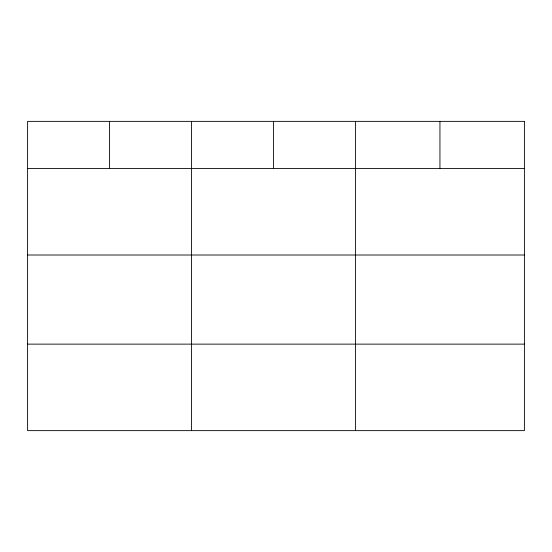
<?xml version="1.0" encoding="UTF-8"?>
<svg xmlns="http://www.w3.org/2000/svg" width="552" height="552" viewBox="0 0 552 552"><rect width="100%" height="100%" fill="white"/><g stroke="black" fill="none" stroke-linecap="round" stroke-linejoin="round"><path stroke-width="0.83" d="M27.6 168.505L524.4 168.505M27.6 255.01L524.4 255.01M27.6 344.131L524.4 344.131M439.944 121.364L439.944 168.505M355.488 121.364L355.488 430.636M273.516 121.364L273.516 168.505M191.544 121.364L191.544 430.636M109.572 121.364L109.572 168.505M524.4 121.364L27.6 121.364L27.6 430.636L524.4 430.636L524.4 121.364"/></g></svg>
